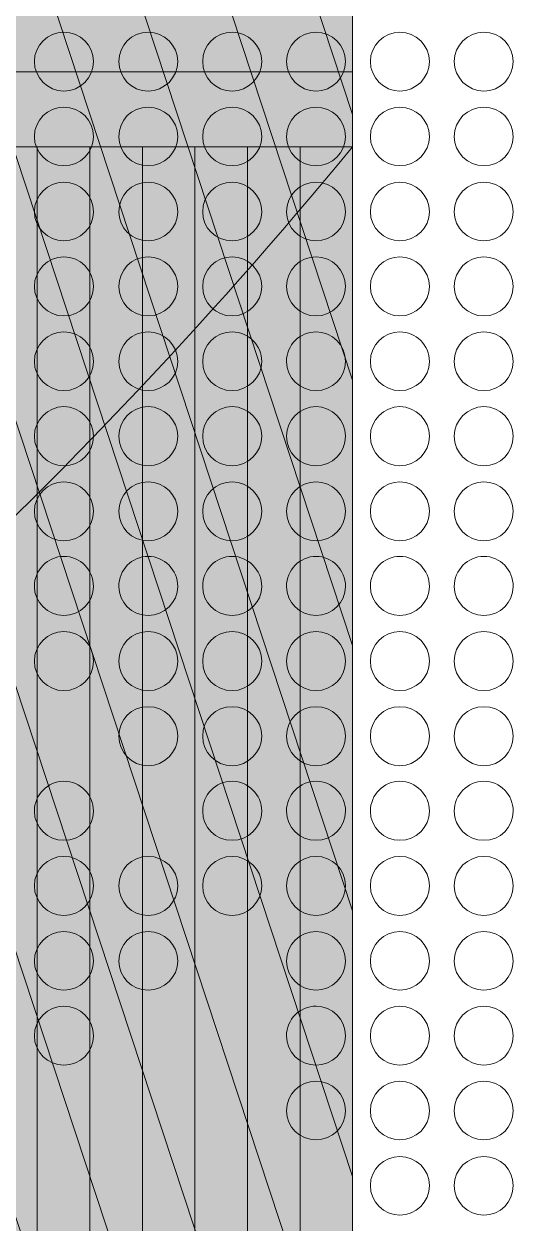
# Model space of a CAD drawing. Header units: inches. Extents: x 243 to 900, y -519 to -86.
# Drawn here: x 572.91 to 587.71, y -239.6 to -204.29 of the extents above; entities that cross this region are included whole.
import ezdxf

# ---------------------------------------------------------------- set-up
doc = ezdxf.new("R2010")
doc.units = ezdxf.units.IN
doc.header["$MEASUREMENT"] = 0
doc.layers.add('Layer 1', color=7, linetype='Continuous')

# ---------------------------------------------------------------- blocks, each defined once
blk = doc.blocks.new('block 3')
at = {"layer": 'Layer 1', "lineweight": 0}
blk.add_open_spline([(898.138, -484.267), (898.138, -494.991), (889.368, -503.763), (878.645, -503.763), (878.645, -503.763), (266.12, -503.763), (266.12, -503.763), (255.397, -503.763), (246.624, -494.991), (246.624, -484.267), (246.624, -484.267), (246.624, -108.507), (246.624, -108.507), (246.624, -97.783), (255.397, -89.011), (266.12, -89.011), (266.12, -89.011), (878.645, -89.011), (878.645, -89.011), (889.368, -89.011), (898.138, -97.783), (898.138, -108.507), (898.138, -108.507), (898.138, -484.267), (898.138, -484.267)], degree=3, knots=[0, 0, 0, 0, 1, 1, 1, 2, 2, 2, 3, 3, 3, 4, 4, 4, 5, 5, 5, 6, 6, 6, 7, 7, 7, 8, 8, 8, 8], dxfattribs=at)
blk = doc.blocks.new('block 2')
at = {"layer": 'Layer 1'}
blk.add_blockref('block 3', (0, 0), dxfattribs=at)
blk = doc.blocks.new('block 178')
at = {"layer": 'Layer 1', "lineweight": 0}
for points in [[(574.961, -205.392), (574.961, -205.868), (574.578, -206.263), (574.091, -206.263), (573.618, -206.263), (573.222, -205.868), (573.222, -205.392), (573.222, -204.921), (573.618, -204.525), (574.091, -204.525), (574.578, -204.525), (574.961, -204.921), (574.961, -205.392)], [(577.447, -205.392), (577.447, -205.868), (577.053, -206.263), (576.577, -206.263), (576.088, -206.263), (575.71, -205.868), (575.71, -205.392), (575.71, -204.921), (576.088, -204.525), (576.577, -204.525), (577.053, -204.525), (577.447, -204.921), (577.447, -205.392)], [(579.921, -205.392), (579.921, -205.868), (579.525, -206.263), (579.049, -206.263), (578.562, -206.263), (578.182, -205.868), (578.182, -205.392), (578.182, -204.921), (578.562, -204.525), (579.049, -204.525), (579.525, -204.525), (579.921, -204.921), (579.921, -205.392)], [(582.391, -205.392), (582.391, -205.868), (581.997, -206.263), (581.524, -206.263), (581.048, -206.263), (580.651, -205.868), (580.651, -205.392), (580.651, -204.921), (581.048, -204.525), (581.524, -204.525), (581.997, -204.525), (582.391, -204.921), (582.391, -205.392)], [(584.865, -205.392), (584.865, -205.868), (584.466, -206.263), (583.993, -206.263), (583.522, -206.263), (583.123, -205.868), (583.123, -205.392), (583.123, -204.921), (583.522, -204.525), (583.993, -204.525), (584.466, -204.525), (584.865, -204.921), (584.865, -205.392)], [(587.334, -205.392), (587.334, -205.868), (586.954, -206.263), (586.465, -206.263), (585.991, -206.263), (585.597, -205.868), (585.597, -205.392), (585.597, -204.921), (585.991, -204.525), (586.465, -204.525), (586.954, -204.525), (587.334, -204.921), (587.334, -205.392)]]:
    blk.add_open_spline(points, degree=3, knots=[0, 0, 0, 0, 1, 1, 1, 2, 2, 2, 3, 3, 3, 4, 4, 4, 4], dxfattribs=at)
blk = doc.blocks.new('block 179')
at = {"layer": 'Layer 1', "lineweight": 0}
for points in [[(574.961, -207.606), (574.961, -208.078), (574.578, -208.459), (574.091, -208.459), (573.618, -208.459), (573.222, -208.078), (573.222, -207.606), (573.222, -207.117), (573.618, -206.734), (574.091, -206.734), (574.578, -206.734), (574.961, -207.117), (574.961, -207.606)], [(577.447, -207.606), (577.447, -208.078), (577.053, -208.459), (576.577, -208.459), (576.088, -208.459), (575.71, -208.078), (575.71, -207.606), (575.71, -207.117), (576.088, -206.734), (576.577, -206.734), (577.053, -206.734), (577.447, -207.117), (577.447, -207.606)], [(579.921, -207.606), (579.921, -208.078), (579.525, -208.459), (579.049, -208.459), (578.562, -208.459), (578.182, -208.078), (578.182, -207.606), (578.182, -207.117), (578.562, -206.734), (579.049, -206.734), (579.525, -206.734), (579.921, -207.117), (579.921, -207.606)], [(582.391, -207.606), (582.391, -208.078), (581.997, -208.459), (581.524, -208.459), (581.048, -208.459), (580.651, -208.078), (580.651, -207.606), (580.651, -207.117), (581.048, -206.734), (581.524, -206.734), (581.997, -206.734), (582.391, -207.117), (582.391, -207.606)], [(584.865, -207.606), (584.865, -208.078), (584.466, -208.459), (583.993, -208.459), (583.522, -208.459), (583.123, -208.078), (583.123, -207.606), (583.123, -207.117), (583.522, -206.734), (583.993, -206.734), (584.466, -206.734), (584.865, -207.117), (584.865, -207.606)], [(587.334, -207.606), (587.334, -208.078), (586.954, -208.459), (586.465, -208.459), (585.991, -208.459), (585.597, -208.078), (585.597, -207.606), (585.597, -207.117), (585.991, -206.734), (586.465, -206.734), (586.954, -206.734), (587.334, -207.117), (587.334, -207.606)]]:
    blk.add_open_spline(points, degree=3, knots=[0, 0, 0, 0, 1, 1, 1, 2, 2, 2, 3, 3, 3, 4, 4, 4, 4], dxfattribs=at)
blk = doc.blocks.new('block 180')
at = {"layer": 'Layer 1', "lineweight": 0}
for points in [[(574.961, -209.817), (574.961, -210.291), (574.578, -210.671), (574.091, -210.671), (573.618, -210.671), (573.222, -210.291), (573.222, -209.817), (573.222, -209.327), (573.618, -208.948), (574.091, -208.948), (574.578, -208.948), (574.961, -209.327), (574.961, -209.817)], [(577.447, -209.817), (577.447, -210.291), (577.053, -210.671), (576.577, -210.671), (576.088, -210.671), (575.71, -210.291), (575.71, -209.817), (575.71, -209.327), (576.088, -208.948), (576.577, -208.948), (577.053, -208.948), (577.447, -209.327), (577.447, -209.817)], [(579.921, -209.817), (579.921, -210.291), (579.525, -210.671), (579.049, -210.671), (578.562, -210.671), (578.182, -210.291), (578.182, -209.817), (578.182, -209.327), (578.562, -208.948), (579.049, -208.948), (579.525, -208.948), (579.921, -209.327), (579.921, -209.817)], [(582.391, -209.817), (582.391, -210.291), (581.997, -210.671), (581.524, -210.671), (581.048, -210.671), (580.651, -210.291), (580.651, -209.817), (580.651, -209.327), (581.048, -208.948), (581.524, -208.948), (581.997, -208.948), (582.391, -209.327), (582.391, -209.817)], [(584.865, -209.817), (584.865, -210.291), (584.466, -210.671), (583.993, -210.671), (583.522, -210.671), (583.123, -210.291), (583.123, -209.817), (583.123, -209.327), (583.522, -208.948), (583.993, -208.948), (584.466, -208.948), (584.865, -209.327), (584.865, -209.817)], [(587.334, -209.817), (587.334, -210.291), (586.954, -210.671), (586.465, -210.671), (585.991, -210.671), (585.597, -210.291), (585.597, -209.817), (585.597, -209.327), (585.991, -208.948), (586.465, -208.948), (586.954, -208.948), (587.334, -209.327), (587.334, -209.817)]]:
    blk.add_open_spline(points, degree=3, knots=[0, 0, 0, 0, 1, 1, 1, 2, 2, 2, 3, 3, 3, 4, 4, 4, 4], dxfattribs=at)
blk = doc.blocks.new('block 181')
at = {"layer": 'Layer 1', "lineweight": 0}
for points in [[(574.961, -212.014), (574.961, -212.49), (574.578, -212.886), (574.091, -212.886), (573.618, -212.886), (573.222, -212.49), (573.222, -212.014), (573.222, -211.543), (573.618, -211.145), (574.091, -211.145), (574.578, -211.145), (574.961, -211.543), (574.961, -212.014)], [(577.447, -212.014), (577.447, -212.49), (577.053, -212.886), (576.577, -212.886), (576.088, -212.886), (575.71, -212.49), (575.71, -212.014), (575.71, -211.543), (576.088, -211.145), (576.577, -211.145), (577.053, -211.145), (577.447, -211.543), (577.447, -212.014)], [(579.921, -212.014), (579.921, -212.49), (579.525, -212.886), (579.049, -212.886), (578.562, -212.886), (578.182, -212.49), (578.182, -212.014), (578.182, -211.543), (578.562, -211.145), (579.049, -211.145), (579.525, -211.145), (579.921, -211.543), (579.921, -212.014)], [(582.391, -212.014), (582.391, -212.49), (581.997, -212.886), (581.524, -212.886), (581.048, -212.886), (580.651, -212.49), (580.651, -212.014), (580.651, -211.543), (581.048, -211.145), (581.524, -211.145), (581.997, -211.145), (582.391, -211.543), (582.391, -212.014)], [(584.865, -212.014), (584.865, -212.49), (584.466, -212.886), (583.993, -212.886), (583.522, -212.886), (583.123, -212.49), (583.123, -212.014), (583.123, -211.543), (583.522, -211.145), (583.993, -211.145), (584.466, -211.145), (584.865, -211.543), (584.865, -212.014)], [(587.334, -212.014), (587.334, -212.49), (586.954, -212.886), (586.465, -212.886), (585.991, -212.886), (585.597, -212.49), (585.597, -212.014), (585.597, -211.543), (585.991, -211.145), (586.465, -211.145), (586.954, -211.145), (587.334, -211.543), (587.334, -212.014)]]:
    blk.add_open_spline(points, degree=3, knots=[0, 0, 0, 0, 1, 1, 1, 2, 2, 2, 3, 3, 3, 4, 4, 4, 4], dxfattribs=at)
blk = doc.blocks.new('block 182')
at = {"layer": 'Layer 1', "lineweight": 0}
for points in [[(574.961, -214.229), (574.961, -214.699), (574.578, -215.083), (574.091, -215.083), (573.618, -215.083), (573.222, -214.699), (573.222, -214.229), (573.222, -213.74), (573.618, -213.355), (574.091, -213.355), (574.578, -213.355), (574.961, -213.74), (574.961, -214.229)], [(577.447, -214.229), (577.447, -214.699), (577.053, -215.083), (576.577, -215.083), (576.088, -215.083), (575.71, -214.699), (575.71, -214.229), (575.71, -213.74), (576.088, -213.355), (576.577, -213.355), (577.053, -213.355), (577.447, -213.74), (577.447, -214.229)], [(579.921, -214.229), (579.921, -214.699), (579.525, -215.083), (579.049, -215.083), (578.562, -215.083), (578.182, -214.699), (578.182, -214.229), (578.182, -213.74), (578.562, -213.355), (579.049, -213.355), (579.525, -213.355), (579.921, -213.74), (579.921, -214.229)], [(582.391, -214.229), (582.391, -214.699), (581.997, -215.083), (581.524, -215.083), (581.048, -215.083), (580.651, -214.699), (580.651, -214.229), (580.651, -213.74), (581.048, -213.355), (581.524, -213.355), (581.997, -213.355), (582.391, -213.74), (582.391, -214.229)], [(584.865, -214.229), (584.865, -214.699), (584.466, -215.083), (583.993, -215.083), (583.522, -215.083), (583.123, -214.699), (583.123, -214.229), (583.123, -213.74), (583.522, -213.355), (583.993, -213.355), (584.466, -213.355), (584.865, -213.74), (584.865, -214.229)], [(587.334, -214.229), (587.334, -214.699), (586.954, -215.083), (586.465, -215.083), (585.991, -215.083), (585.597, -214.699), (585.597, -214.229), (585.597, -213.74), (585.991, -213.355), (586.465, -213.355), (586.954, -213.355), (587.334, -213.74), (587.334, -214.229)]]:
    blk.add_open_spline(points, degree=3, knots=[0, 0, 0, 0, 1, 1, 1, 2, 2, 2, 3, 3, 3, 4, 4, 4, 4], dxfattribs=at)
blk = doc.blocks.new('block 183')
at = {"layer": 'Layer 1', "lineweight": 0}
for points in [[(574.961, -216.425), (574.961, -216.914), (574.578, -217.295), (574.091, -217.295), (573.618, -217.295), (573.222, -216.914), (573.222, -216.425), (573.222, -215.952), (573.618, -215.556), (574.091, -215.556), (574.578, -215.556), (574.961, -215.952), (574.961, -216.425)], [(577.447, -216.425), (577.447, -216.914), (577.053, -217.295), (576.577, -217.295), (576.088, -217.295), (575.71, -216.914), (575.71, -216.425), (575.71, -215.952), (576.088, -215.556), (576.577, -215.556), (577.053, -215.556), (577.447, -215.952), (577.447, -216.425)], [(579.921, -216.425), (579.921, -216.914), (579.525, -217.295), (579.049, -217.295), (578.562, -217.295), (578.182, -216.914), (578.182, -216.425), (578.182, -215.952), (578.562, -215.556), (579.049, -215.556), (579.525, -215.556), (579.921, -215.952), (579.921, -216.425)], [(582.391, -216.425), (582.391, -216.914), (581.997, -217.295), (581.524, -217.295), (581.048, -217.295), (580.651, -216.914), (580.651, -216.425), (580.651, -215.952), (581.048, -215.556), (581.524, -215.556), (581.997, -215.556), (582.391, -215.952), (582.391, -216.425)], [(584.865, -216.425), (584.865, -216.914), (584.466, -217.295), (583.993, -217.295), (583.522, -217.295), (583.123, -216.914), (583.123, -216.425), (583.123, -215.952), (583.522, -215.556), (583.993, -215.556), (584.466, -215.556), (584.865, -215.952), (584.865, -216.425)], [(587.334, -216.425), (587.334, -216.914), (586.954, -217.295), (586.465, -217.295), (585.991, -217.295), (585.597, -216.914), (585.597, -216.425), (585.597, -215.952), (585.991, -215.556), (586.465, -215.556), (586.954, -215.556), (587.334, -215.952), (587.334, -216.425)]]:
    blk.add_open_spline(points, degree=3, knots=[0, 0, 0, 0, 1, 1, 1, 2, 2, 2, 3, 3, 3, 4, 4, 4, 4], dxfattribs=at)
blk = doc.blocks.new('block 184')
at = {"layer": 'Layer 1', "lineweight": 0}
for points in [[(574.961, -218.637), (574.961, -219.111), (574.578, -219.509), (574.091, -219.509), (573.618, -219.509), (573.222, -219.111), (573.222, -218.637), (573.222, -218.166), (573.618, -217.768), (574.091, -217.768), (574.578, -217.768), (574.961, -218.166), (574.961, -218.637)], [(577.447, -218.637), (577.447, -219.111), (577.053, -219.509), (576.577, -219.509), (576.088, -219.509), (575.71, -219.111), (575.71, -218.637), (575.71, -218.166), (576.088, -217.768), (576.577, -217.768), (577.053, -217.768), (577.447, -218.166), (577.447, -218.637)], [(579.921, -218.637), (579.921, -219.111), (579.525, -219.509), (579.049, -219.509), (578.562, -219.509), (578.182, -219.111), (578.182, -218.637), (578.182, -218.166), (578.562, -217.768), (579.049, -217.768), (579.525, -217.768), (579.921, -218.166), (579.921, -218.637)], [(582.391, -218.637), (582.391, -219.111), (581.997, -219.509), (581.524, -219.509), (581.048, -219.509), (580.651, -219.111), (580.651, -218.637), (580.651, -218.166), (581.048, -217.768), (581.524, -217.768), (581.997, -217.768), (582.391, -218.166), (582.391, -218.637)], [(584.865, -218.637), (584.865, -219.111), (584.466, -219.509), (583.993, -219.509), (583.522, -219.509), (583.123, -219.111), (583.123, -218.637), (583.123, -218.166), (583.522, -217.768), (583.993, -217.768), (584.466, -217.768), (584.865, -218.166), (584.865, -218.637)], [(587.334, -218.637), (587.334, -219.111), (586.954, -219.509), (586.465, -219.509), (585.991, -219.509), (585.597, -219.111), (585.597, -218.637), (585.597, -218.166), (585.991, -217.768), (586.465, -217.768), (586.954, -217.768), (587.334, -218.166), (587.334, -218.637)]]:
    blk.add_open_spline(points, degree=3, knots=[0, 0, 0, 0, 1, 1, 1, 2, 2, 2, 3, 3, 3, 4, 4, 4, 4], dxfattribs=at)
blk = doc.blocks.new('block 185')
at = {"layer": 'Layer 1', "lineweight": 0}
for points in [[(574.961, -220.851), (574.961, -221.32), (574.578, -221.705), (574.091, -221.705), (573.618, -221.705), (573.222, -221.32), (573.222, -220.851), (573.222, -220.363), (573.618, -219.965), (574.091, -219.965), (574.578, -219.965), (574.961, -220.363), (574.961, -220.851)], [(577.447, -220.851), (577.447, -221.32), (577.053, -221.705), (576.577, -221.705), (576.088, -221.705), (575.71, -221.32), (575.71, -220.851), (575.71, -220.363), (576.088, -219.965), (576.577, -219.965), (577.053, -219.965), (577.447, -220.363), (577.447, -220.851)], [(579.921, -220.851), (579.921, -221.32), (579.525, -221.705), (579.049, -221.705), (578.562, -221.705), (578.182, -221.32), (578.182, -220.851), (578.182, -220.363), (578.562, -219.965), (579.049, -219.965), (579.525, -219.965), (579.921, -220.363), (579.921, -220.851)], [(582.391, -220.851), (582.391, -221.32), (581.997, -221.705), (581.524, -221.705), (581.048, -221.705), (580.651, -221.32), (580.651, -220.851), (580.651, -220.363), (581.048, -219.965), (581.524, -219.965), (581.997, -219.965), (582.391, -220.363), (582.391, -220.851)], [(584.865, -220.851), (584.865, -221.32), (584.466, -221.705), (583.993, -221.705), (583.522, -221.705), (583.123, -221.32), (583.123, -220.851), (583.123, -220.363), (583.522, -219.965), (583.993, -219.965), (584.466, -219.965), (584.865, -220.363), (584.865, -220.851)], [(587.334, -220.851), (587.334, -221.32), (586.954, -221.705), (586.465, -221.705), (585.991, -221.705), (585.597, -221.32), (585.597, -220.851), (585.597, -220.363), (585.991, -219.965), (586.465, -219.965), (586.954, -219.965), (587.334, -220.363), (587.334, -220.851)]]:
    blk.add_open_spline(points, degree=3, knots=[0, 0, 0, 0, 1, 1, 1, 2, 2, 2, 3, 3, 3, 4, 4, 4, 4], dxfattribs=at)
blk = doc.blocks.new('block 186')
at = {"layer": 'Layer 1', "lineweight": 0}
for points in [[(574.961, -223.046), (574.961, -223.537), (574.578, -223.917), (574.091, -223.917), (573.618, -223.917), (573.222, -223.537), (573.222, -223.046), (573.222, -222.573), (573.618, -222.178), (574.091, -222.178), (574.578, -222.178), (574.961, -222.573), (574.961, -223.046)], [(577.447, -223.046), (577.447, -223.537), (577.053, -223.917), (576.577, -223.917), (576.088, -223.917), (575.71, -223.537), (575.71, -223.046), (575.71, -222.573), (576.088, -222.178), (576.577, -222.178), (577.053, -222.178), (577.447, -222.573), (577.447, -223.046)], [(579.921, -223.046), (579.921, -223.537), (579.525, -223.917), (579.049, -223.917), (578.562, -223.917), (578.182, -223.537), (578.182, -223.046), (578.182, -222.573), (578.562, -222.178), (579.049, -222.178), (579.525, -222.178), (579.921, -222.573), (579.921, -223.046)], [(582.391, -223.046), (582.391, -223.537), (581.997, -223.917), (581.524, -223.917), (581.048, -223.917), (580.651, -223.537), (580.651, -223.046), (580.651, -222.573), (581.048, -222.178), (581.524, -222.178), (581.997, -222.178), (582.391, -222.573), (582.391, -223.046)], [(584.865, -223.046), (584.865, -223.537), (584.466, -223.917), (583.993, -223.917), (583.522, -223.917), (583.123, -223.537), (583.123, -223.046), (583.123, -222.573), (583.522, -222.178), (583.993, -222.178), (584.466, -222.178), (584.865, -222.573), (584.865, -223.046)], [(587.334, -223.046), (587.334, -223.537), (586.954, -223.917), (586.465, -223.917), (585.991, -223.917), (585.597, -223.537), (585.597, -223.046), (585.597, -222.573), (585.991, -222.178), (586.465, -222.178), (586.954, -222.178), (587.334, -222.573), (587.334, -223.046)]]:
    blk.add_open_spline(points, degree=3, knots=[0, 0, 0, 0, 1, 1, 1, 2, 2, 2, 3, 3, 3, 4, 4, 4, 4], dxfattribs=at)
blk = doc.blocks.new('block 187')
at = {"layer": 'Layer 1', "lineweight": 0}
for points in [[(577.447, -225.259), (577.447, -225.733), (577.053, -226.13), (576.577, -226.13), (576.088, -226.13), (575.71, -225.733), (575.71, -225.259), (575.71, -224.773), (576.088, -224.391), (576.577, -224.391), (577.053, -224.391), (577.447, -224.773), (577.447, -225.259)], [(579.921, -225.259), (579.921, -225.733), (579.525, -226.13), (579.049, -226.13), (578.562, -226.13), (578.182, -225.733), (578.182, -225.259), (578.182, -224.773), (578.562, -224.391), (579.049, -224.391), (579.525, -224.391), (579.921, -224.773), (579.921, -225.259)], [(582.391, -225.259), (582.391, -225.733), (581.997, -226.13), (581.524, -226.13), (581.048, -226.13), (580.651, -225.733), (580.651, -225.259), (580.651, -224.773), (581.048, -224.391), (581.524, -224.391), (581.997, -224.391), (582.391, -224.773), (582.391, -225.259)], [(584.865, -225.259), (584.865, -225.733), (584.466, -226.13), (583.993, -226.13), (583.522, -226.13), (583.123, -225.733), (583.123, -225.259), (583.123, -224.773), (583.522, -224.391), (583.993, -224.391), (584.466, -224.391), (584.865, -224.773), (584.865, -225.259)], [(587.334, -225.259), (587.334, -225.733), (586.954, -226.13), (586.465, -226.13), (585.991, -226.13), (585.597, -225.733), (585.597, -225.259), (585.597, -224.773), (585.991, -224.391), (586.465, -224.391), (586.954, -224.391), (587.334, -224.773), (587.334, -225.259)]]:
    blk.add_open_spline(points, degree=3, knots=[0, 0, 0, 0, 1, 1, 1, 2, 2, 2, 3, 3, 3, 4, 4, 4, 4], dxfattribs=at)
blk = doc.blocks.new('block 188')
at = {"layer": 'Layer 1', "lineweight": 0}
for points in [[(574.961, -227.472), (574.961, -227.945), (574.578, -228.326), (574.091, -228.326), (573.618, -228.326), (573.222, -227.945), (573.222, -227.472), (573.222, -226.983), (573.618, -226.587), (574.091, -226.587), (574.578, -226.587), (574.961, -226.983), (574.961, -227.472)], [(579.921, -227.472), (579.921, -227.945), (579.525, -228.326), (579.049, -228.326), (578.562, -228.326), (578.182, -227.945), (578.182, -227.472), (578.182, -226.983), (578.562, -226.587), (579.049, -226.587), (579.525, -226.587), (579.921, -226.983), (579.921, -227.472)], [(582.391, -227.472), (582.391, -227.945), (581.997, -228.326), (581.524, -228.326), (581.048, -228.326), (580.651, -227.945), (580.651, -227.472), (580.651, -226.983), (581.048, -226.587), (581.524, -226.587), (581.997, -226.587), (582.391, -226.983), (582.391, -227.472)], [(584.865, -227.472), (584.865, -227.945), (584.466, -228.326), (583.993, -228.326), (583.522, -228.326), (583.123, -227.945), (583.123, -227.472), (583.123, -226.983), (583.522, -226.587), (583.993, -226.587), (584.466, -226.587), (584.865, -226.983), (584.865, -227.472)], [(587.334, -227.472), (587.334, -227.945), (586.954, -228.326), (586.465, -228.326), (585.991, -228.326), (585.597, -227.945), (585.597, -227.472), (585.597, -226.983), (585.991, -226.587), (586.465, -226.587), (586.954, -226.587), (587.334, -226.983), (587.334, -227.472)]]:
    blk.add_open_spline(points, degree=3, knots=[0, 0, 0, 0, 1, 1, 1, 2, 2, 2, 3, 3, 3, 4, 4, 4, 4], dxfattribs=at)
blk = doc.blocks.new('block 189')
at = {"layer": 'Layer 1', "lineweight": 0}
for points in [[(574.961, -229.67), (574.961, -230.141), (574.578, -230.539), (574.091, -230.539), (573.618, -230.539), (573.222, -230.141), (573.222, -229.67), (573.222, -229.18), (573.618, -228.8), (574.091, -228.8), (574.578, -228.8), (574.961, -229.18), (574.961, -229.67)], [(577.447, -229.67), (577.447, -230.141), (577.053, -230.539), (576.577, -230.539), (576.088, -230.539), (575.71, -230.141), (575.71, -229.67), (575.71, -229.18), (576.088, -228.8), (576.577, -228.8), (577.053, -228.8), (577.447, -229.18), (577.447, -229.67)], [(579.921, -229.67), (579.921, -230.141), (579.525, -230.539), (579.049, -230.539), (578.562, -230.539), (578.182, -230.141), (578.182, -229.67), (578.182, -229.18), (578.562, -228.8), (579.049, -228.8), (579.525, -228.8), (579.921, -229.18), (579.921, -229.67)], [(582.391, -229.67), (582.391, -230.141), (581.997, -230.539), (581.524, -230.539), (581.048, -230.539), (580.651, -230.141), (580.651, -229.67), (580.651, -229.18), (581.048, -228.8), (581.524, -228.8), (581.997, -228.8), (582.391, -229.18), (582.391, -229.67)], [(584.865, -229.67), (584.865, -230.141), (584.466, -230.539), (583.993, -230.539), (583.522, -230.539), (583.123, -230.141), (583.123, -229.67), (583.123, -229.18), (583.522, -228.8), (583.993, -228.8), (584.466, -228.8), (584.865, -229.18), (584.865, -229.67)], [(587.334, -229.67), (587.334, -230.141), (586.954, -230.539), (586.465, -230.539), (585.991, -230.539), (585.597, -230.141), (585.597, -229.67), (585.597, -229.18), (585.991, -228.8), (586.465, -228.8), (586.954, -228.8), (587.334, -229.18), (587.334, -229.67)]]:
    blk.add_open_spline(points, degree=3, knots=[0, 0, 0, 0, 1, 1, 1, 2, 2, 2, 3, 3, 3, 4, 4, 4, 4], dxfattribs=at)
blk = doc.blocks.new('block 190')
at = {"layer": 'Layer 1', "lineweight": 0}
for points in [[(574.961, -231.881), (574.961, -232.354), (574.578, -232.738), (574.091, -232.738), (573.618, -232.738), (573.222, -232.354), (573.222, -231.881), (573.222, -231.394), (573.618, -231.012), (574.091, -231.012), (574.578, -231.012), (574.961, -231.394), (574.961, -231.881)], [(577.447, -231.881), (577.447, -232.354), (577.053, -232.738), (576.577, -232.738), (576.088, -232.738), (575.71, -232.354), (575.71, -231.881), (575.71, -231.394), (576.088, -231.012), (576.577, -231.012), (577.053, -231.012), (577.447, -231.394), (577.447, -231.881)], [(582.391, -231.881), (582.391, -232.354), (581.997, -232.738), (581.524, -232.738), (581.048, -232.738), (580.651, -232.354), (580.651, -231.881), (580.651, -231.394), (581.048, -231.012), (581.524, -231.012), (581.997, -231.012), (582.391, -231.394), (582.391, -231.881)], [(584.865, -231.881), (584.865, -232.354), (584.466, -232.738), (583.993, -232.738), (583.522, -232.738), (583.123, -232.354), (583.123, -231.881), (583.123, -231.394), (583.522, -231.012), (583.993, -231.012), (584.466, -231.012), (584.865, -231.394), (584.865, -231.881)], [(587.334, -231.881), (587.334, -232.354), (586.954, -232.738), (586.465, -232.738), (585.991, -232.738), (585.597, -232.354), (585.597, -231.881), (585.597, -231.394), (585.991, -231.012), (586.465, -231.012), (586.954, -231.012), (587.334, -231.394), (587.334, -231.881)]]:
    blk.add_open_spline(points, degree=3, knots=[0, 0, 0, 0, 1, 1, 1, 2, 2, 2, 3, 3, 3, 4, 4, 4, 4], dxfattribs=at)
blk = doc.blocks.new('block 191')
at = {"layer": 'Layer 1', "lineweight": 0}
for points in [[(574.961, -234.081), (574.961, -234.567), (574.578, -234.949), (574.091, -234.949), (573.618, -234.949), (573.222, -234.567), (573.222, -234.081), (573.222, -233.606), (573.618, -233.208), (574.091, -233.208), (574.578, -233.208), (574.961, -233.606), (574.961, -234.081)], [(582.391, -234.081), (582.391, -234.567), (581.997, -234.949), (581.524, -234.949), (581.048, -234.949), (580.651, -234.567), (580.651, -234.081), (580.651, -233.606), (581.048, -233.208), (581.524, -233.208), (581.997, -233.208), (582.391, -233.606), (582.391, -234.081)], [(584.865, -234.081), (584.865, -234.567), (584.466, -234.949), (583.993, -234.949), (583.522, -234.949), (583.123, -234.567), (583.123, -234.081), (583.123, -233.606), (583.522, -233.208), (583.993, -233.208), (584.466, -233.208), (584.865, -233.606), (584.865, -234.081)], [(587.334, -234.081), (587.334, -234.567), (586.954, -234.949), (586.465, -234.949), (585.991, -234.949), (585.597, -234.567), (585.597, -234.081), (585.597, -233.606), (585.991, -233.208), (586.465, -233.208), (586.954, -233.208), (587.334, -233.606), (587.334, -234.081)]]:
    blk.add_open_spline(points, degree=3, knots=[0, 0, 0, 0, 1, 1, 1, 2, 2, 2, 3, 3, 3, 4, 4, 4, 4], dxfattribs=at)
blk = doc.blocks.new('block 192')
at = {"layer": 'Layer 1', "lineweight": 0}
for points in [[(582.391, -236.293), (582.391, -236.765), (581.997, -237.147), (581.524, -237.147), (581.048, -237.147), (580.651, -236.765), (580.651, -236.293), (580.651, -235.803), (581.048, -235.423), (581.524, -235.423), (581.997, -235.423), (582.391, -235.803), (582.391, -236.293)], [(584.865, -236.293), (584.865, -236.765), (584.466, -237.147), (583.993, -237.147), (583.522, -237.147), (583.123, -236.765), (583.123, -236.293), (583.123, -235.803), (583.522, -235.423), (583.993, -235.423), (584.466, -235.423), (584.865, -235.803), (584.865, -236.293)], [(587.334, -236.293), (587.334, -236.765), (586.954, -237.147), (586.465, -237.147), (585.991, -237.147), (585.597, -236.765), (585.597, -236.293), (585.597, -235.803), (585.991, -235.423), (586.465, -235.423), (586.954, -235.423), (587.334, -235.803), (587.334, -236.293)]]:
    blk.add_open_spline(points, degree=3, knots=[0, 0, 0, 0, 1, 1, 1, 2, 2, 2, 3, 3, 3, 4, 4, 4, 4], dxfattribs=at)
blk = doc.blocks.new('block 193')
at = {"layer": 'Layer 1', "lineweight": 0}
for points in [[(584.865, -238.489), (584.865, -238.977), (584.466, -239.36), (583.993, -239.36), (583.522, -239.36), (583.123, -238.977), (583.123, -238.489), (583.123, -238.017), (583.522, -237.635), (583.993, -237.635), (584.466, -237.635), (584.865, -238.017), (584.865, -238.489)], [(587.334, -238.489), (587.334, -238.977), (586.954, -239.36), (586.465, -239.36), (585.991, -239.36), (585.597, -238.977), (585.597, -238.489), (585.597, -238.017), (585.991, -237.635), (586.465, -237.635), (586.954, -237.635), (587.334, -238.017), (587.334, -238.489)]]:
    blk.add_open_spline(points, degree=3, knots=[0, 0, 0, 0, 1, 1, 1, 2, 2, 2, 3, 3, 3, 4, 4, 4, 4], dxfattribs=at)
blk = doc.blocks.new('block 150')
at = {"layer": 'Layer 1'}
for name in ['block 178', 'block 179', 'block 180', 'block 181', 'block 182', 'block 183', 'block 184', 'block 185', 'block 186', 'block 187', 'block 188', 'block 189', 'block 190', 'block 191', 'block 192', 'block 193']:
    blk.add_blockref(name, (0, 0), dxfattribs=at)
blk = doc.blocks.new('block 149')
at = {"layer": 'Layer 1'}
blk.add_blockref('block 150', (0, 0), dxfattribs=at)
blk = doc.blocks.new('block 4')
at = {"layer": 'Layer 1'}
blk.add_blockref('block 149', (0, 0), dxfattribs=at)
blk = doc.blocks.new('block 286')
at = {"layer": 'Layer 1', "true_color": 0x166eb6}
h = blk.add_hatch(color=152, dxfattribs=at)
h.dxf.hatch_style = 2
h.paths.add_polyline_path([(582.602, -269.487), (548.8, -167.129), (551.383, -167.129), (582.602, -261.671)])
at = {"layer": 'Layer 1', "true_color": 0x126db5}
h = blk.add_hatch(color=152, dxfattribs=at)
h.dxf.hatch_style = 2
h.paths.add_polyline_path([(582.602, -261.671), (551.383, -167.129), (553.964, -167.129), (582.602, -253.854)])
at = {"layer": 'Layer 1', "true_color": 0x116cb4}
h = blk.add_hatch(color=152, dxfattribs=at)
h.dxf.hatch_style = 2
h.paths.add_polyline_path([(582.602, -253.854), (553.964, -167.128), (556.544, -167.128), (582.602, -246.037)])
at = {"layer": 'Layer 1', "true_color": 0x106bb4}
h = blk.add_hatch(color=152, dxfattribs=at)
h.dxf.hatch_style = 2
h.paths.add_polyline_path([(582.602, -246.036), (556.544, -167.13), (559.127, -167.13), (582.602, -238.221)])
at = {"layer": 'Layer 1', "true_color": 0x136ab3}
h = blk.add_hatch(color=152, dxfattribs=at)
h.dxf.hatch_style = 2
h.paths.add_polyline_path([(582.602, -238.221), (559.127, -167.13), (561.708, -167.13), (582.602, -230.404)])
h = blk.add_hatch(color=152, dxfattribs=at)
h.dxf.hatch_style = 2
h.paths.add_polyline_path([(582.602, -230.404), (561.708, -167.13), (564.288, -167.13), (582.602, -222.589)])
at = {"layer": 'Layer 1', "true_color": 0x1169b0}
h = blk.add_hatch(color=144, dxfattribs=at)
h.dxf.hatch_style = 2
h.paths.add_polyline_path([(582.602, -222.589), (564.288, -167.129), (566.871, -167.129), (582.602, -214.771)])
at = {"layer": 'Layer 1', "true_color": 0x0e68b2}
h = blk.add_hatch(color=152, dxfattribs=at)
h.dxf.hatch_style = 2
h.paths.add_polyline_path([(582.602, -214.771), (566.871, -167.129), (569.452, -167.129), (582.602, -206.955)])
at = {"layer": 'Layer 1', "true_color": 0x1066b0}
h = blk.add_hatch(color=144, dxfattribs=at)
h.dxf.hatch_style = 2
h.paths.add_polyline_path([(582.602, -206.955), (569.452, -167.129), (572.032, -167.129), (582.602, -199.138)])
at = {"layer": 'Layer 1', "lineweight": 0}
for points in [[(582.602, -269.487), (548.8, -167.129), (551.383, -167.129), (582.602, -261.671), (582.602, -269.487)], [(582.602, -261.671), (551.383, -167.129), (553.964, -167.129), (582.602, -253.854), (582.602, -261.671)], [(582.602, -253.854), (553.964, -167.128), (556.544, -167.128), (582.602, -246.037), (582.602, -253.854)], [(582.602, -246.036), (556.544, -167.13), (559.127, -167.13), (582.602, -238.221), (582.602, -246.036)], [(582.602, -238.221), (559.127, -167.13), (561.708, -167.13), (582.602, -230.404), (582.602, -238.221)], [(582.602, -230.404), (561.708, -167.13), (564.288, -167.13), (582.602, -222.589), (582.602, -230.404)], [(582.602, -222.589), (564.288, -167.129), (566.871, -167.129), (582.602, -214.771), (582.602, -222.589)], [(582.602, -214.771), (566.871, -167.129), (569.452, -167.129), (582.602, -206.955), (582.602, -214.771)], [(582.602, -206.955), (569.452, -167.129), (572.032, -167.129), (582.602, -199.138), (582.602, -206.955)]]:
    blk.add_lwpolyline(points, dxfattribs=at)
blk.add_open_spline([(481.091, -199.266), (481.091, -199.266), (582.602, -199.266), (582.602, -199.266), (582.602, -199.266), (582.602, -167.129), (582.602, -167.129), (582.602, -167.129), (476.726, -167.129), (476.726, -167.129), (455.041, -167.129), (437.462, -184.708), (437.462, -206.393), (437.462, -206.393), (437.462, -215.646), (437.462, -215.646), (437.462, -224.775), (440.587, -233.174), (445.814, -239.84), (440.587, -246.511), (437.462, -254.905), (437.462, -264.037), (437.462, -264.037), (437.462, -273.289), (437.462, -273.289), (437.462, -294.974), (455.041, -312.553), (476.726, -312.553), (476.726, -312.553), (552.507, -312.553), (552.507, -312.553), (552.507, -312.553), (557.61, -312.553), (557.61, -312.553), (557.61, -312.553), (582.602, -312.553), (582.602, -312.553), (582.602, -312.553), (582.602, -205.692), (582.602, -205.692), (582.602, -205.692), (552.507, -205.692), (552.507, -205.692), (552.507, -205.692), (552.507, -280.885), (552.507, -280.885), (552.507, -280.885), (481.091, -280.885), (481.091, -280.885), (474.328, -280.885), (468.85, -275.403), (468.85, -268.641), (468.85, -261.879), (474.328, -256.399), (481.091, -256.399), (481.091, -256.399), (544.345, -256.399), (544.345, -256.399), (544.345, -256.399), (544.345, -223.751), (544.345, -223.751), (544.345, -223.751), (481.091, -223.751), (481.091, -223.751), (474.328, -223.751), (468.85, -218.27), (468.85, -211.507), (468.85, -204.748), (474.328, -199.266), (481.091, -199.266)], degree=3, knots=[0, 0, 0, 0, 1, 1, 1, 2, 2, 2, 3, 3, 3, 4, 4, 4, 5, 5, 5, 6, 6, 6, 7, 7, 7, 8, 8, 8, 9, 9, 9, 10, 10, 10, 11, 11, 11, 12, 12, 12, 13, 13, 13, 14, 14, 14, 15, 15, 15, 16, 16, 16, 17, 17, 17, 18, 18, 18, 19, 19, 19, 20, 20, 20, 21, 21, 21, 22, 22, 22, 23, 23, 23, 23], dxfattribs=at)
blk = doc.blocks.new('block 285')
at = {"layer": 'Layer 1', "lineweight": 0}
blk.add_lwpolyline([(437.462, -312.553), (582.602, -312.553), (582.602, -167.129), (437.462, -167.129), (437.462, -312.553)], dxfattribs=at)
at = {"layer": 'Layer 1'}
blk.add_blockref('block 286', (0, 0), dxfattribs=at)
blk = doc.blocks.new('block 284')
at = {"layer": 'Layer 1'}
blk.add_blockref('block 285', (0, 0), dxfattribs=at)
blk = doc.blocks.new('block 288')
at = {"layer": 'Layer 1', "true_color": 0x1063af}
h = blk.add_hatch(color=144, dxfattribs=at)
h.dxf.hatch_style = 2
h.paths.add_polyline_path([(573.309, -312.553), (571.76, -312.553), (571.76, -207.908), (573.309, -207.908)])
at = {"layer": 'Layer 1', "true_color": 0x0f63ac}
h = blk.add_hatch(color=144, dxfattribs=at)
h.dxf.hatch_style = 2
h.paths.add_polyline_path([(574.856, -312.553), (573.306, -312.553), (573.306, -207.908), (574.856, -207.908)])
at = {"layer": 'Layer 1', "true_color": 0x0e61ad}
h = blk.add_hatch(color=144, dxfattribs=at)
h.dxf.hatch_style = 2
h.paths.add_polyline_path([(576.405, -312.553), (574.856, -312.553), (574.856, -207.908), (576.405, -207.908)])
at = {"layer": 'Layer 1', "true_color": 0x1261ab}
h = blk.add_hatch(color=144, dxfattribs=at)
h.dxf.hatch_style = 2
h.paths.add_polyline_path([(577.954, -312.553), (576.405, -312.553), (576.405, -207.908), (577.954, -207.908)])
at = {"layer": 'Layer 1', "true_color": 0x145fac}
h = blk.add_hatch(color=144, dxfattribs=at)
h.dxf.hatch_style = 2
h.paths.add_polyline_path([(579.504, -312.553), (577.954, -312.553), (577.954, -207.908), (579.504, -207.908)])
at = {"layer": 'Layer 1', "true_color": 0x105fa9}
h = blk.add_hatch(color=144, dxfattribs=at)
h.dxf.hatch_style = 2
h.paths.add_polyline_path([(581.053, -312.553), (579.504, -312.553), (579.504, -207.908), (581.053, -207.908)])
at = {"layer": 'Layer 1', "true_color": 0x0c5fa9}
h = blk.add_hatch(color=144, dxfattribs=at)
h.dxf.hatch_style = 2
h.paths.add_polyline_path([(582.602, -312.553), (581.053, -312.553), (581.053, -207.908), (582.602, -207.908)])
h = blk.add_hatch(color=144, dxfattribs=at)
h.dxf.hatch_style = 2
edge = h.paths.add_edge_path()
edge.add_spline(control_points=[(582.602, -312.554), (582.602, -312.554), (582.602, -207.909), (582.602, -207.909), (582.602, -207.909), (582.602, -312.554), (582.602, -312.554)], knot_values=[0, 0, 0, 0, 1, 1, 1, 2, 2, 2, 2], degree=3, periodic=1)
at = {"layer": 'Layer 1', "lineweight": 0}
for points in [[(573.309, -312.553), (571.76, -312.553), (571.76, -207.908), (573.309, -207.908), (573.309, -312.553)], [(574.856, -312.553), (573.306, -312.553), (573.306, -207.908), (574.856, -207.908), (574.856, -312.553)], [(576.405, -312.553), (574.856, -312.553), (574.856, -207.908), (576.405, -207.908), (576.405, -312.553)], [(577.954, -312.553), (576.405, -312.553), (576.405, -207.908), (577.954, -207.908), (577.954, -312.553)], [(579.504, -312.553), (577.954, -312.553), (577.954, -207.908), (579.504, -207.908), (579.504, -312.553)], [(581.053, -312.553), (579.504, -312.553), (579.504, -207.908), (581.053, -207.908), (581.053, -312.553)], [(582.602, -312.553), (581.053, -312.553), (581.053, -207.908), (582.602, -207.908), (582.602, -312.553)]]:
    blk.add_lwpolyline(points, dxfattribs=at)
for points, knots in [([(552.507, -235.312), (552.507, -235.312), (552.507, -280.885), (552.507, -280.885), (552.507, -280.885), (481.091, -280.885), (481.091, -280.885), (474.328, -280.885), (468.848, -275.403), (468.848, -268.644), (468.848, -265.207), (470.267, -262.107), (472.549, -259.882), (472.499, -259.882), (472.449, -259.882), (472.398, -259.882), (460.667, -259.882), (449.272, -258.458), (438.367, -255.792), (437.796, -258.456), (437.462, -261.207), (437.462, -264.037), (437.462, -264.037), (437.462, -273.289), (437.462, -273.289), (437.462, -294.976), (455.041, -312.553), (476.726, -312.553), (476.726, -312.553), (552.507, -312.553), (552.507, -312.553), (552.507, -312.553), (557.61, -312.553), (557.61, -312.553), (557.61, -312.553), (582.602, -312.553), (582.602, -312.553), (582.602, -312.553), (582.602, -207.908), (582.602, -207.908), (573.938, -218.409), (563.796, -227.647), (552.507, -235.312)], [0, 0, 0, 0, 1, 1, 1, 2, 2, 2, 3, 3, 3, 4, 4, 4, 5, 5, 5, 6, 6, 6, 7, 7, 7, 8, 8, 8, 9, 9, 9, 10, 10, 10, 11, 11, 11, 12, 12, 12, 13, 13, 13, 14, 14, 14, 14]), ([(582.602, -312.554), (582.602, -312.554), (582.602, -207.909), (582.602, -207.909), (582.602, -207.909), (582.602, -312.554), (582.602, -312.554)], [0, 0, 0, 0, 1, 1, 1, 2, 2, 2, 2])]:
    blk.add_open_spline(points, degree=3, knots=knots, dxfattribs=at)
blk = doc.blocks.new('block 283')
at = {"layer": 'Layer 1'}
for name in ['block 284', 'block 288']:
    blk.add_blockref(name, (0, 0), dxfattribs=at)

msp = doc.modelspace()

# ---------------------------------------------------------------- linework, layer by layer
at = {"layer": 'Layer 1', "lineweight": 0}
msp.add_open_spline([(771.889, -89.011), (771.889, -89.011), (266.12, -89.011), (266.12, -89.011), (255.397, -89.011), (246.624, -97.783), (246.624, -108.507), (246.624, -108.507), (246.624, -499.044), (246.624, -499.044), (246.624, -509.767), (255.397, -518.54), (266.12, -518.54), (266.12, -518.54), (371.556, -518.54), (371.556, -518.54), (400.967, -304.591), (562.913, -132.915), (771.889, -89.011)], degree=3, knots=[0, 0, 0, 0, 1, 1, 1, 2, 2, 2, 3, 3, 3, 4, 4, 4, 5, 5, 5, 6, 6, 6, 6], dxfattribs=at)

# ---------------------------------------------------------------- block references
at = {"layer": 'Layer 1'}
for name in ['block 2', 'block 4', 'block 283']:
    msp.add_blockref(name, (0, 0), dxfattribs=at)

doc.saveas('drawing.dxf')
